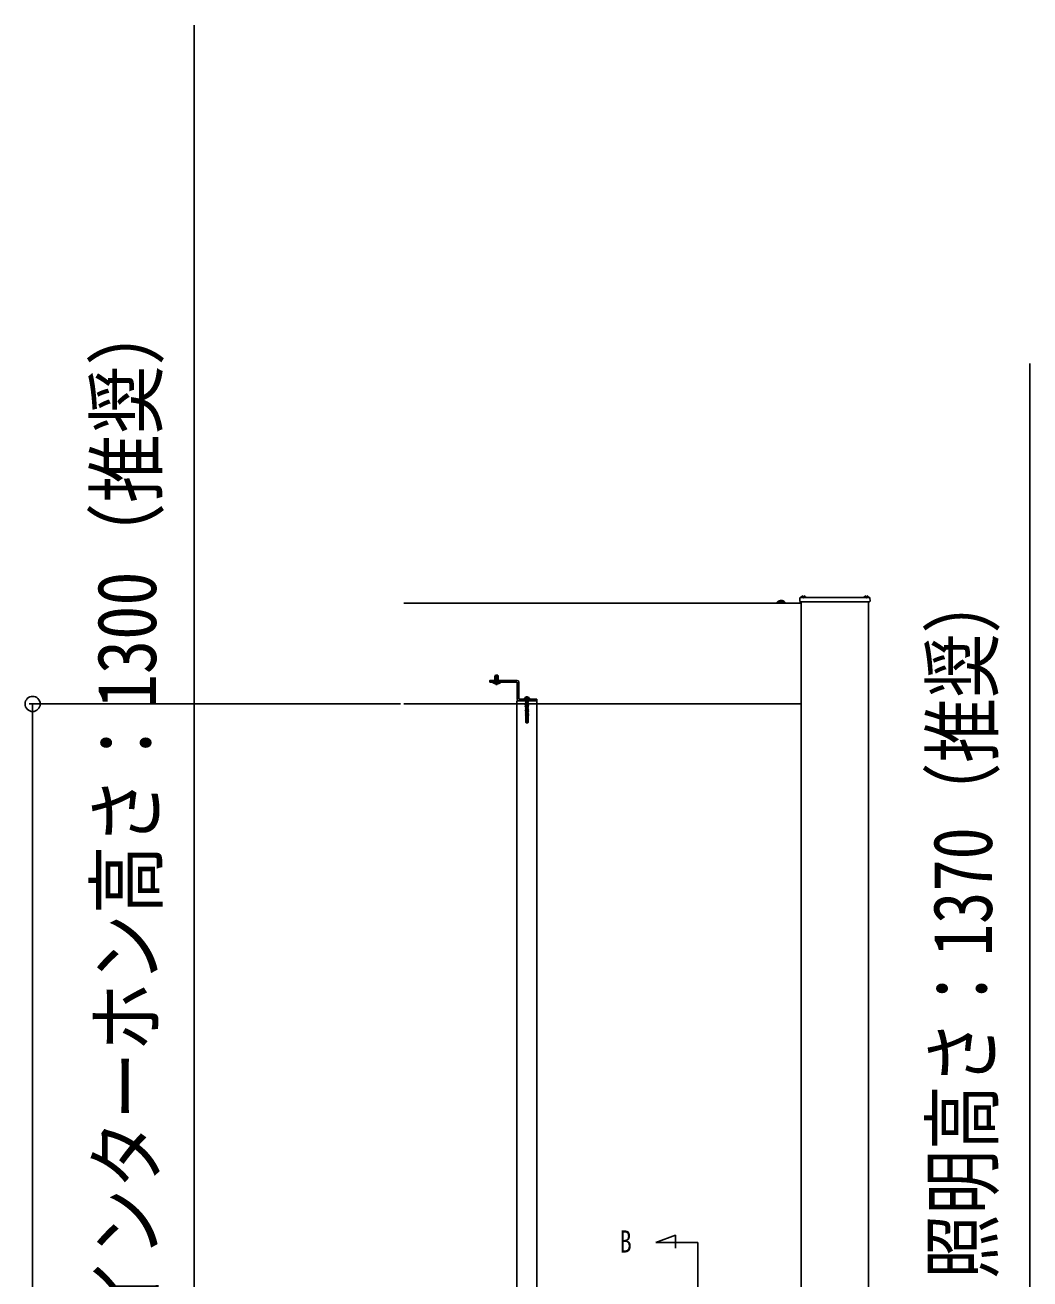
# Model space of a CAD drawing. Units: millimetres, scale not verified. Extents: x -1261 to 1262, y -891 to 891.
# Drawn here: x -827.6 to -528.8, y -88.5 to 284.3 of the extents above; entities that cross this region are included whole.
import ezdxf
from ezdxf.enums import TextEntityAlignment as Align

# ---------------------------------------------------------------- set-up
doc = ezdxf.new("R2010")
doc.units = ezdxf.units.MM
doc.header["$LTSCALE"] = 6
for name, color, linetype in [('0-1_USER1', 3, 'Continuous'), ('0-4_YKK_12', 2, 'Continuous'), ('0-5_YKK_13', 4, 'Continuous'), ('0-6_YKK_A1', 4, 'Continuous'), ('0-7_YKK_D', 6, 'Continuous')]:
    doc.layers.add(name, color=color, linetype=linetype)
doc.styles.add('ＭＳ ゴシック', font='')
doc.styles.get('ＭＳ ゴシック').set_extended_font_data('MS Gothic')

msp = doc.modelspace()

# ---------------------------------------------------------------- linework, layer by layer
at = {"layer": '0-4_YKK_12'}
for p, q in [((-596.794, 112.5), (-715.038, 112.5)), ((-576.794, 112.9), (-576.794, -377.5)), ((-687.394, 90.402), (-687.394, 88.102)), ((-596.794, 82.5), (-715.038, 82.5)), ((-681.394, 82.5), (-681.394, 83.402)), ((-681.394, 83.402), (-675.394, 83.402)), ((-678.394, 84.802), (-678.394, 82.502)), ((-675.394, 82.5), (-675.394, 83.402)), ((-627.609, -77.585), (-640.067, -77.585)), ((-627.609, -77.585), (-627.609, -295.865))]:
    msp.add_line(p, q, dxfattribs=at)
for points in [[(-596.794, 112.9), (-596.794, -377.5), (-596.794, -477.5)], [(-681.394, 82.5), (-681.394, -377.5), (-681.394, -477.5)], [(-675.394, 82.5), (-675.394, -377.5), (-675.394, -477.5)], [(-640.067, -77.585), (-634.217, -75.456), (-634.217, -79.356)]]:
    msp.add_lwpolyline(points, dxfattribs=at)
at = {"layer": '0-5_YKK_13'}
for p, q in [((-687.944, 89.502), (-687.944, 89.002)), ((-687.734, 91.002), (-687.894, 90.662)), ((-687.894, 89.282), (-687.894, 90.662)), ((-686.894, 90.662), (-687.894, 90.662)), ((-687.807, 89.282), (-687.807, 90.846)), ((-687.054, 91.002), (-687.734, 91.002)), ((-687.394, 88.302), (-687.394, 91.102)), ((-686.894, 90.662), (-687.054, 91.002)), ((-686.98, 89.282), (-686.98, 90.846)), ((-686.894, 89.282), (-686.894, 90.662)), ((-686.844, 89.502), (-686.844, 89.002)), ((-681.294, 89.002), (-689.394, 89.002)), ((-688.574, 89.002), (-686.214, 89.002)), ((-688.574, 88.953), (-688.574, 89.002)), ((-686.214, 88.953), (-688.574, 88.953)), ((-686.894, 89.282), (-687.894, 89.282)), ((-687.894, 89.282), (-687.85, 89.163)), ((-687.894, 88.485), (-687.623, 89.029)), ((-687.807, 89.282), (-687.846, 89.097)), ((-687.394, 89.151), (-687.623, 89.029)), ((-687.394, 89.151), (-687.165, 89.029)), ((-686.894, 88.485), (-687.165, 89.029)), ((-686.98, 89.282), (-686.942, 89.097)), ((-686.894, 89.282), (-686.937, 89.163)), ((-686.214, 88.953), (-686.214, 89.002)), ((-681.294, 89.002), (-681.294, 83.902)), ((-680.794, 89.002), (-680.794, 83.902)), ((-675.394, 83.902), (-680.794, 83.902)), ((-675.394, 83.402), (-680.794, 83.402)), ((-679.344, 84.022), (-679.344, 84.002)), ((-679.344, 84.02), (-679.344, 84)), ((-678.894, 83.48), (-678.894, 83.449)), ((-677.894, 83.268), (-678.894, 83.48)), ((-678.894, 83.48), (-678.004, 83.48)), ((-678.894, 83.478), (-678.894, 83.447)), ((-677.894, 83.266), (-678.894, 83.478)), ((-678.894, 83.478), (-678.004, 83.478)), ((-678.894, 83.449), (-677.894, 83.237)), ((-678.894, 83.449), (-678.744, 83.363)), ((-678.894, 83.447), (-677.894, 83.235)), ((-678.894, 83.447), (-678.744, 83.361)), ((-678.894, 83.056), (-678.744, 83.143)), ((-678.894, 83.054), (-678.744, 83.141)), ((-678.894, 83.056), (-678.894, 83.025)), ((-677.894, 82.844), (-678.894, 83.056)), ((-678.894, 83.054), (-678.894, 83.023)), ((-677.894, 82.842), (-678.894, 83.054)), ((-678.894, 83.025), (-677.894, 82.813)), ((-678.894, 83.025), (-678.744, 82.939)), ((-678.894, 83.023), (-677.894, 82.811)), ((-678.894, 83.023), (-678.744, 82.937)), ((-678.894, 82.632), (-678.744, 82.719)), ((-678.894, 82.63), (-678.744, 82.717)), ((-678.894, 82.632), (-678.894, 82.601)), ((-677.894, 82.42), (-678.894, 82.632)), ((-678.894, 82.63), (-678.894, 82.599)), ((-677.894, 82.418), (-678.894, 82.63)), ((-678.894, 82.601), (-677.894, 82.389)), ((-678.894, 82.601), (-678.744, 82.515)), ((-678.894, 82.599), (-677.894, 82.387)), ((-678.894, 82.599), (-678.744, 82.513)), ((-678.894, 82.208), (-678.744, 82.295)), ((-678.894, 82.206), (-678.744, 82.293)), ((-678.894, 82.208), (-678.894, 82.177)), ((-677.894, 81.996), (-678.894, 82.208)), ((-678.894, 82.206), (-678.894, 82.175)), ((-677.894, 81.994), (-678.894, 82.206)), ((-678.894, 82.177), (-677.894, 81.965)), ((-678.894, 82.177), (-678.744, 82.091)), ((-678.894, 82.175), (-677.894, 81.963)), ((-678.894, 82.175), (-678.744, 82.089)), ((-678.864, 84.404), (-678.623, 83.921)), ((-678.864, 84.402), (-678.623, 83.919)), ((-678.844, 83.902), (-678.844, 83.402)), ((-678.784, 83.782), (-678.784, 83.48)), ((-678.784, 83.78), (-678.784, 83.478)), ((-678.744, 83.363), (-678.044, 83.151)), ((-678.744, 83.143), (-678.744, 83.363)), ((-678.744, 83.361), (-678.044, 83.149)), ((-678.744, 83.141), (-678.744, 83.361)), ((-678.044, 82.931), (-678.744, 83.143)), ((-678.044, 82.929), (-678.744, 83.141)), ((-678.744, 82.939), (-678.044, 82.727)), ((-678.744, 82.719), (-678.744, 82.939)), ((-678.744, 82.937), (-678.044, 82.725)), ((-678.744, 82.717), (-678.744, 82.937)), ((-678.044, 82.507), (-678.744, 82.719)), ((-678.044, 82.505), (-678.744, 82.717)), ((-678.744, 82.515), (-678.044, 82.303)), ((-678.744, 82.295), (-678.744, 82.515)), ((-678.744, 82.513), (-678.044, 82.301)), ((-678.744, 82.293), (-678.744, 82.513)), ((-678.044, 82.083), (-678.744, 82.295)), ((-678.044, 82.081), (-678.744, 82.293)), ((-678.744, 82.091), (-678.044, 81.879)), ((-678.744, 81.871), (-678.744, 82.091)), ((-678.744, 82.089), (-678.044, 81.877)), ((-678.744, 81.869), (-678.744, 82.089)), ((-678.394, 83.799), (-678.623, 83.921)), ((-678.394, 83.797), (-678.623, 83.919)), ((-678.044, 83.355), (-678.458, 83.48)), ((-678.044, 83.353), (-678.458, 83.478)), ((-678.394, 84.702), (-678.394, 76.702)), ((-678.394, 84.7), (-678.394, 76.7)), ((-678.394, 83.799), (-678.165, 83.921)), ((-678.394, 83.797), (-678.165, 83.919)), ((-677.924, 84.404), (-678.165, 83.921)), ((-677.924, 84.402), (-678.165, 83.919)), ((-678.044, 83.355), (-678.044, 83.48)), ((-678.044, 83.353), (-678.044, 83.478)), ((-677.894, 83.268), (-678.044, 83.355)), ((-677.894, 83.266), (-678.044, 83.353)), ((-677.894, 83.237), (-678.044, 83.151)), ((-677.894, 83.235), (-678.044, 83.149)), ((-678.044, 82.931), (-678.044, 83.151)), ((-678.044, 82.929), (-678.044, 83.149)), ((-677.894, 82.844), (-678.044, 82.931)), ((-677.894, 82.842), (-678.044, 82.929)), ((-677.894, 82.813), (-678.044, 82.727)), ((-677.894, 82.811), (-678.044, 82.725)), ((-678.044, 82.507), (-678.044, 82.727)), ((-678.044, 82.505), (-678.044, 82.725)), ((-677.894, 82.42), (-678.044, 82.507)), ((-677.894, 82.418), (-678.044, 82.505)), ((-677.894, 82.389), (-678.044, 82.303)), ((-677.894, 82.387), (-678.044, 82.301)), ((-678.044, 82.083), (-678.044, 82.303)), ((-678.044, 82.081), (-678.044, 82.301)), ((-677.894, 81.996), (-678.044, 82.083)), ((-677.894, 81.994), (-678.044, 82.081)), ((-678.004, 83.782), (-678.004, 83.48)), ((-678.004, 83.78), (-678.004, 83.478)), ((-677.944, 83.902), (-677.944, 83.402)), ((-677.894, 83.268), (-677.894, 83.237)), ((-677.894, 83.266), (-677.894, 83.235)), ((-677.894, 82.844), (-677.894, 82.813)), ((-677.894, 82.842), (-677.894, 82.811)), ((-677.894, 82.42), (-677.894, 82.389)), ((-677.894, 82.418), (-677.894, 82.387)), ((-677.444, 84.022), (-677.444, 84.002)), ((-677.444, 84.02), (-677.444, 84)), ((-675.394, 83.902), (-675.394, 83.402)), ((-678.894, 81.784), (-678.744, 81.871)), ((-678.894, 81.782), (-678.744, 81.869)), ((-678.894, 81.784), (-678.894, 81.753)), ((-677.894, 81.572), (-678.894, 81.784)), ((-678.894, 81.782), (-678.894, 81.751)), ((-677.894, 81.57), (-678.894, 81.782)), ((-678.894, 81.753), (-678.744, 81.667)), ((-678.894, 81.753), (-677.894, 81.541)), ((-678.894, 81.751), (-678.744, 81.665)), ((-678.894, 81.751), (-677.894, 81.539)), ((-678.894, 81.36), (-678.744, 81.447)), ((-678.894, 81.358), (-678.744, 81.445)), ((-678.894, 81.36), (-678.894, 81.329)), ((-677.894, 81.148), (-678.894, 81.36)), ((-678.894, 81.358), (-678.894, 81.327)), ((-677.894, 81.146), (-678.894, 81.358)), ((-678.894, 81.329), (-677.894, 81.117)), ((-678.894, 81.329), (-678.744, 81.243)), ((-678.894, 81.327), (-677.894, 81.115)), ((-678.894, 81.327), (-678.744, 81.241)), ((-678.894, 80.936), (-678.744, 81.023)), ((-678.894, 80.934), (-678.744, 81.021)), ((-677.894, 80.724), (-678.894, 80.936)), ((-678.894, 80.936), (-678.894, 80.905)), ((-677.894, 80.722), (-678.894, 80.934)), ((-678.894, 80.934), (-678.894, 80.903)), ((-678.894, 80.905), (-678.744, 80.819)), ((-678.894, 80.905), (-677.894, 80.693)), ((-678.894, 80.903), (-678.744, 80.817)), ((-678.894, 80.903), (-677.894, 80.691)), ((-678.894, 80.512), (-678.744, 80.599)), ((-678.894, 80.51), (-678.744, 80.597)), ((-678.894, 80.512), (-678.894, 80.481)), ((-677.894, 80.3), (-678.894, 80.512)), ((-678.894, 80.51), (-678.894, 80.479)), ((-677.894, 80.298), (-678.894, 80.51)), ((-678.894, 80.481), (-677.894, 80.269)), ((-678.894, 80.481), (-678.744, 80.395)), ((-678.894, 80.479), (-677.894, 80.267)), ((-678.894, 80.479), (-678.744, 80.393)), ((-678.894, 80.088), (-678.744, 80.175)), ((-678.894, 80.086), (-678.744, 80.173)), ((-678.894, 80.088), (-678.894, 80.057)), ((-677.894, 79.876), (-678.894, 80.088)), ((-678.894, 80.086), (-678.894, 80.055)), ((-677.894, 79.874), (-678.894, 80.086)), ((-678.894, 80.057), (-678.744, 79.971)), ((-678.894, 80.057), (-677.894, 79.845)), ((-678.894, 80.055), (-678.744, 79.969)), ((-678.894, 80.055), (-677.894, 79.843)), ((-678.894, 79.664), (-678.744, 79.751)), ((-678.894, 79.662), (-678.744, 79.749)), ((-677.894, 79.452), (-678.894, 79.664)), ((-677.894, 79.45), (-678.894, 79.662)), ((-678.894, 79.24), (-678.744, 79.327)), ((-678.894, 79.238), (-678.744, 79.325)), ((-678.894, 79.24), (-678.894, 79.209)), ((-677.894, 79.028), (-678.894, 79.24)), ((-678.894, 79.238), (-678.894, 79.207)), ((-677.894, 79.026), (-678.894, 79.238)), ((-678.894, 79.209), (-678.744, 79.123)), ((-678.894, 79.209), (-677.894, 78.997)), ((-678.894, 79.207), (-678.744, 79.121)), ((-678.894, 79.207), (-677.894, 78.995)), ((-678.763, 78.902), (-678.025, 78.902)), ((-678.763, 78.902), (-678.763, 77.202)), ((-678.763, 78.9), (-678.025, 78.9)), ((-678.763, 78.9), (-678.763, 77.2)), ((-678.044, 81.659), (-678.744, 81.871)), ((-678.044, 81.657), (-678.744, 81.869)), ((-678.744, 81.667), (-678.044, 81.455)), ((-678.744, 81.447), (-678.744, 81.667)), ((-678.744, 81.665), (-678.044, 81.453)), ((-678.744, 81.445), (-678.744, 81.665)), ((-678.044, 81.235), (-678.744, 81.447)), ((-678.044, 81.233), (-678.744, 81.445)), ((-678.744, 81.243), (-678.044, 81.031)), ((-678.744, 81.023), (-678.744, 81.243)), ((-678.744, 81.241), (-678.044, 81.029)), ((-678.744, 81.021), (-678.744, 81.241)), ((-678.044, 80.811), (-678.744, 81.023)), ((-678.044, 80.809), (-678.744, 81.021)), ((-678.744, 80.819), (-678.044, 80.607)), ((-678.744, 80.599), (-678.744, 80.819)), ((-678.744, 80.817), (-678.044, 80.605)), ((-678.744, 80.597), (-678.744, 80.817)), ((-678.044, 80.387), (-678.744, 80.599)), ((-678.044, 80.385), (-678.744, 80.597)), ((-678.744, 80.395), (-678.044, 80.183)), ((-678.744, 80.175), (-678.744, 80.395)), ((-678.744, 80.393), (-678.044, 80.181)), ((-678.744, 80.173), (-678.744, 80.393)), ((-678.044, 79.963), (-678.744, 80.175)), ((-678.044, 79.961), (-678.744, 80.173)), ((-678.744, 79.971), (-678.044, 79.759)), ((-678.744, 79.751), (-678.744, 79.971)), ((-678.744, 79.969), (-678.044, 79.757)), ((-678.744, 79.749), (-678.744, 79.969)), ((-678.044, 79.539), (-678.744, 79.751)), ((-678.044, 79.537), (-678.744, 79.749)), ((-678.744, 79.547), (-678.044, 79.335)), ((-678.744, 79.327), (-678.744, 79.547)), ((-678.744, 79.545), (-678.044, 79.333)), ((-678.744, 79.325), (-678.744, 79.545)), ((-678.044, 79.115), (-678.744, 79.327)), ((-678.044, 79.113), (-678.744, 79.325)), ((-678.744, 78.902), (-678.744, 79.123)), ((-678.744, 79.123), (-678.044, 78.911)), ((-678.744, 78.9), (-678.744, 79.121)), ((-678.744, 79.121), (-678.044, 78.909)), ((-677.894, 81.965), (-678.044, 81.879)), ((-677.894, 81.963), (-678.044, 81.877)), ((-678.044, 81.659), (-678.044, 81.879)), ((-678.044, 81.657), (-678.044, 81.877)), ((-677.894, 81.572), (-678.044, 81.659)), ((-677.894, 81.57), (-678.044, 81.657)), ((-677.894, 81.541), (-678.044, 81.455)), ((-677.894, 81.539), (-678.044, 81.453)), ((-678.044, 81.235), (-678.044, 81.455)), ((-678.044, 81.233), (-678.044, 81.453)), ((-677.894, 81.148), (-678.044, 81.235)), ((-677.894, 81.146), (-678.044, 81.233)), ((-677.894, 81.117), (-678.044, 81.031)), ((-677.894, 81.115), (-678.044, 81.029)), ((-678.044, 80.811), (-678.044, 81.031)), ((-678.044, 80.809), (-678.044, 81.029)), ((-677.894, 80.724), (-678.044, 80.811)), ((-677.894, 80.722), (-678.044, 80.809)), ((-677.894, 80.693), (-678.044, 80.607)), ((-677.894, 80.691), (-678.044, 80.605)), ((-678.044, 80.387), (-678.044, 80.607)), ((-678.044, 80.385), (-678.044, 80.605)), ((-677.894, 80.3), (-678.044, 80.387)), ((-677.894, 80.298), (-678.044, 80.385)), ((-678.044, 79.963), (-678.044, 80.183)), ((-678.044, 79.961), (-678.044, 80.181)), ((-677.894, 79.876), (-678.044, 79.963)), ((-677.894, 79.874), (-678.044, 79.961)), ((-678.044, 79.539), (-678.044, 79.759)), ((-678.044, 79.537), (-678.044, 79.757)), ((-677.894, 79.452), (-678.044, 79.539)), ((-677.894, 79.45), (-678.044, 79.537)), ((-678.044, 79.115), (-678.044, 79.335)), ((-678.044, 79.113), (-678.044, 79.333)), ((-677.894, 79.028), (-678.044, 79.115)), ((-677.894, 79.026), (-678.044, 79.113)), ((-677.894, 78.997), (-678.044, 78.911)), ((-677.894, 78.995), (-678.044, 78.909)), ((-678.044, 78.902), (-678.044, 78.911)), ((-678.044, 78.9), (-678.044, 78.909)), ((-678.025, 78.902), (-678.025, 77.202)), ((-678.025, 78.9), (-678.025, 77.2)), ((-677.894, 81.996), (-677.894, 81.965)), ((-677.894, 81.994), (-677.894, 81.963)), ((-677.894, 81.572), (-677.894, 81.541)), ((-677.894, 81.57), (-677.894, 81.539)), ((-677.894, 81.148), (-677.894, 81.117)), ((-677.894, 81.146), (-677.894, 81.115)), ((-677.894, 80.724), (-677.894, 80.693)), ((-677.894, 80.722), (-677.894, 80.691)), ((-677.894, 79.452), (-677.894, 79.421)), ((-677.894, 79.45), (-677.894, 79.419)), ((-677.894, 79.028), (-677.894, 78.997)), ((-677.894, 79.026), (-677.894, 78.995)), ((-678.654, 76.9), (-678.134, 76.9)), ((-678.653, 76.902), (-678.134, 76.902)), ((-678.025, 77.202), (-678.134, 76.902)), ((-678.025, 77.2), (-678.134, 76.9))]:
    msp.add_line(p, q, dxfattribs=at)
for points in [[(-681.294, 89.502), (-689.394, 89.502), (-689.394, 89.002)], [(-678.894, 79.664), (-678.894, 79.633), (-678.744, 79.547)], [(-678.894, 79.662), (-678.894, 79.631), (-678.744, 79.545)], [(-678.894, 79.633), (-677.894, 79.421), (-678.044, 79.335)], [(-678.894, 79.631), (-677.894, 79.419), (-678.044, 79.333)], [(-677.894, 80.3), (-677.894, 80.269), (-678.044, 80.183)], [(-677.894, 80.298), (-677.894, 80.267), (-678.044, 80.181)], [(-677.894, 79.876), (-677.894, 79.845), (-678.044, 79.759)], [(-677.894, 79.874), (-677.894, 79.843), (-678.044, 79.757)], [(-678.025, 77.202), (-678.763, 77.202), (-678.653, 76.902)], [(-678.025, 77.2), (-678.763, 77.2), (-678.654, 76.9)]]:
    msp.add_lwpolyline(points, dxfattribs=at)
for centre, radius, start, end in [((-681.294, 89.002), 0.5, 0, 90), ((-687.394, 89.942), 1.54, 219.98312, 320.01688), ((-687.963, 89.122), 0.12, 270, 19.96957), ((-686.824, 89.122), 0.12, 160.03043, 270), ((-680.794, 83.902), 0.5, 180, 270), ((-678.394, 83.322), 1.18, 36.38156, 143.61844), ((-678.394, 83.32), 1.18, 36.38156, 143.61844), ((-679.244, 84.002), 0.1, 180, 270), ((-679.244, 84), 0.1, 180, 270), ((-678.904, 83.782), 0.12, 0, 90), ((-678.904, 83.78), 0.12, 0, 90), ((-677.884, 83.782), 0.12, 90, 180), ((-677.884, 83.78), 0.12, 90, 180), ((-677.544, 84.002), 0.1, 270, 0), ((-677.544, 84), 0.1, 270, 0)]:
    msp.add_arc(centre, radius, start, end, dxfattribs=at)
at = {"layer": '0-6_YKK_A1'}
for p, q in [((-603.974, 112.609), (-603.974, 112.649)), ((-601.723, 112.5), (-603.865, 112.5)), ((-603.732, 112.615), (-603.75, 112.566)), ((-602.006, 112.72), (-603.582, 112.72)), ((-603.268, 113.165), (-603.023, 112.673)), ((-602.794, 112.551), (-603.023, 112.673)), ((-602.794, 112.551), (-602.565, 112.673)), ((-602.32, 113.165), (-602.565, 112.673)), ((-601.856, 112.615), (-601.838, 112.566)), ((-601.614, 112.609), (-601.614, 112.649)), ((-597.244, 113.1), (-597.228, 114.002)), ((-576.46, 114.1), (-597.128, 114.1)), ((-576.544, 112.9), (-597.044, 112.9)), ((-595.435, 114.1), (-596.873, 114.1)), ((-596.564, 114.493), (-596.383, 114.13)), ((-596.154, 114.008), (-596.383, 114.13)), ((-596.154, 114.008), (-595.925, 114.13)), ((-596.069, 114.596), (-596.069, 114.42)), ((-595.744, 114.493), (-595.925, 114.13)), ((-576.715, 114.1), (-578.153, 114.1)), ((-577.844, 114.493), (-577.663, 114.13)), ((-577.434, 114.008), (-577.663, 114.13)), ((-577.434, 114.008), (-577.205, 114.13)), ((-577.349, 114.596), (-577.349, 114.42)), ((-577.024, 114.493), (-577.205, 114.13)), ((-576.344, 113.1), (-576.36, 114.002))]:
    msp.add_line(p, q, dxfattribs=at)
for points in [[(-596.239, 114.596), (-596.239, 114.42), (-596.069, 114.42)], [(-577.519, 114.596), (-577.519, 114.42), (-577.349, 114.42)]]:
    msp.add_lwpolyline(points, dxfattribs=at)
for centre, radius, start, end in [((-603.864, 112.649), 0.11, 138.43917, 180), ((-603.865, 112.609), 0.109, 180, 270), ((-602.794, 111.7), 1.54, 41.56083, 138.43917), ((-603.844, 112.6), 0.1, 270, 340), ((-603.582, 112.56), 0.16, 90, 160), ((-602.006, 112.56), 0.16, 20, 90), ((-601.744, 112.6), 0.1, 200, 270), ((-601.723, 112.609), 0.109, 270, 0), ((-601.724, 112.649), 0.11, 0, 41.56083), ((-597.044, 113.1), 0.2, 180, 270), ((-597.128, 114), 0.1, 90, 179), ((-596.873, 114.131), 0.0309, 152.71904, 270), ((-596.154, 113.76), 0.84, 95.80773, 152.71904), ((-596.154, 113.76), 0.84, 27.28096, 84.19227), ((-595.435, 114.131), 0.0309, 270, 27.28096), ((-578.153, 114.131), 0.0309, 152.71904, 270), ((-577.434, 113.76), 0.84, 95.80773, 152.71904), ((-577.434, 113.76), 0.84, 27.28096, 84.19227), ((-576.715, 114.131), 0.0309, 270, 27.28096), ((-576.544, 113.1), 0.2, 270, 0), ((-576.46, 114), 0.1, 1, 90)]:
    msp.add_arc(centre, radius, start, end, dxfattribs=at)
at = {"layer": '0-7_YKK_D'}
for p, q in [((-716.038, 82.5), (-826.394, 82.5)), ((-825.394, -377.5), (-825.394, 82.5))]:
    msp.add_line(p, q, dxfattribs=at)
for points in [[(-777.394, -377.5), (-777.394, -117.462), (-777.394, 284.338)], [(-528.794, -377.5), (-528.794, -103.5), (-528.794, 183.74)]]:
    msp.add_lwpolyline(points, dxfattribs=at)
msp.add_circle((-825.394, 82.5), 2.25, dxfattribs=at)

# ---------------------------------------------------------------- texts
at = {"layer": '0-1_USER1', "style": 'ＭＳ ゴシック', "width": 0.8}
msp.add_text('B', height=6.598, dxfattribs=at).set_placement((-650.794, -82.6), align=Align.BOTTOM_LEFT)
at = {"layer": '0-7_YKK_D', "style": 'ＭＳ ゴシック'}
for s, width, p in [('インターホン高さ：1300（推奨）', 0.85, (-783.394, -102.462)), ('照明高さ：1370（推奨）', 0.8, (-534.794, -88.5))]:
    msp.add_text(s, height=17.6, rotation=90, dxfattribs=dict(at, width=width)).set_placement(p, align=Align.BOTTOM_LEFT)

doc.saveas('drawing.dxf')
